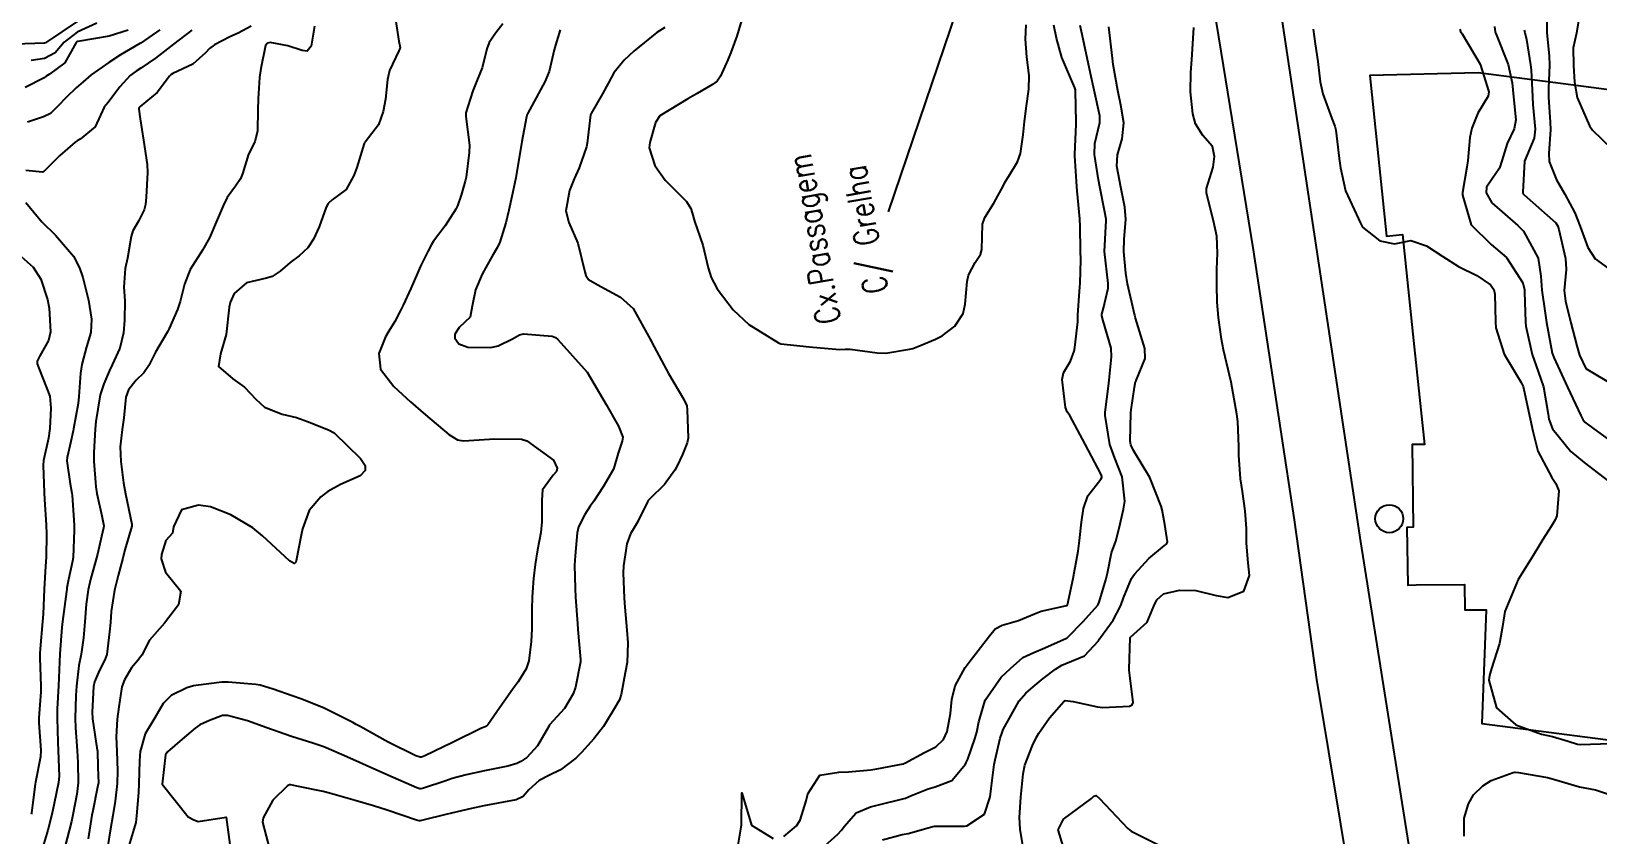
# Model space of a CAD drawing. Header units: metres. Extents: x 286371 to 293043, y 7462578 to 7466404.
# Drawn here: x 291645.5 to 291742.8, y 7463178.2 to 7463228.1 of the extents above; entities that cross this region are included whole.
import ezdxf

# ---------------------------------------------------------------- set-up
doc = ezdxf.new("R2010")
doc.units = ezdxf.units.M
doc.header["$MEASUREMENT"] = 0
doc.linetypes.add('CONTINUO', pattern=[0])
for name, color, linetype in [('Curvas de Nivel 1m', 11, 'Continuous'), ('Curvas de Nivel 5m', 15, 'Continuous'), ('Edificações', 30, 'Continuous'), ('Linha Férrea', 20, 'Continuous'), ('Postes', 20, 'Continuous'), ('TEXTO', 45, 'Continuous')]:
    doc.layers.add(name, color=color, linetype=linetype)
doc.styles.add('ROMANS', font='romans', dxfattribs={"height": 0.2})

msp = doc.modelspace()

# ---------------------------------------------------------------- linework, layer by layer
at = {"layer": 'Curvas de Nivel 1m', "flags": 128}
for points, elevation in [([(291648.384, 7463228.709), (291646.47, 7463227.423), (291646.411, 7463227.376), (291646.363, 7463227.353), (291644.534, 7463227.28)], 733), ([(291651.545, 7463228.168), (291650.37, 7463227.779), (291648.426, 7463227.454), (291648.365, 7463227.43), (291648.329, 7463227.395), (291647.625, 7463226.125), (291646.666, 7463225.419), (291646.46, 7463225.294), (291646.331, 7463225.194), (291645.158, 7463224.605)], 731), ([(291655.501, 7463228.154), (291654.364, 7463227.294), (291653.243, 7463226.414), (291652.341, 7463225.804), (291652.046, 7463225.621), (291651.674, 7463225.334), (291651.03, 7463224.634), (291650.3, 7463223.667), (291650.163, 7463223.5), (291650.064, 7463223.368), (291649.496, 7463222.16), (291648.573, 7463221.39), (291648.377, 7463221.278), (291648.261, 7463221.195), (291647.299, 7463220.363), (291646.363, 7463219.423), (291646.299, 7463219.358), (291646.233, 7463219.33), (291645.202, 7463219.44)], 729), ([(291649.607, 7463228.594), (291648.374, 7463228.044), (291647.574, 7463227.406), (291647.008, 7463226.761), (291646.349, 7463226.408), (291645.517, 7463226.266)], 732), ([(291659.189, 7463228.411), (291658.369, 7463227.969), (291657.868, 7463227.738), (291656.91, 7463227.256), (291656.593, 7463227.027), (291656.354, 7463226.754), (291655.569, 7463226.046), (291654.327, 7463225.465), (291654.216, 7463225.407), (291654.106, 7463225.298), (291653.343, 7463224.28), (291652.296, 7463223.42), (291652.246, 7463223.374), (291652.218, 7463223.326), (291652.209, 7463223.242), (291652.284, 7463222.646), (291652.507, 7463221.321), (291652.731, 7463219.815), (291652.743, 7463219.324), (291652.664, 7463217.779), (291652.632, 7463217.328), (291652.54, 7463216.989), (291652.188, 7463216.29), (291651.837, 7463215.682), (291651.743, 7463215.341), (291651.501, 7463213.997), (291651.361, 7463213.346), (291651.29, 7463212.184), (291651.341, 7463211.346), (291651.315, 7463210.127), (291651.25, 7463209.347), (291651.031, 7463208.389), (291650.559, 7463207.357), (291650.39, 7463207.018), (291650.036, 7463206.184), (291649.83, 7463205.564), (291649.788, 7463205.368), (291649.54, 7463203.832), (291649.491, 7463203.372), (291649.424, 7463201.921), (291649.413, 7463201.373), (291649.531, 7463199.779), (291649.599, 7463199.369), (291649.913, 7463197.976), (291650.034, 7463197.362), (291650.027, 7463197.238), (291649.894, 7463196.696), (291649.647, 7463195.599), (291649.589, 7463195.369), (291649.21, 7463194.018), (291649.064, 7463193.376), (291648.945, 7463192.492), (291648.857, 7463191.379), (291648.785, 7463190.389), (291648.626, 7463189.382), (291648.48, 7463188.674), (291648.337, 7463187.386), (291648.306, 7463186.816), (291648.252, 7463185.386), (291648.281, 7463184.81), (291648.38, 7463183.384), (291648.418, 7463182.638), (291648.437, 7463181.383), (291648.353, 7463180.674), (291648.11, 7463179.387), (291648.026, 7463178.981), (291647.626, 7463177.394)], 728), ([(291663.119, 7463228.417), (291662.903, 7463227.166), (291662.66, 7463226.859), (291662.35, 7463226.893), (291661.455, 7463227.188), (291660.357, 7463227.388), (291660.21, 7463227.353), (291660.069, 7463227.209), (291659.777, 7463225.768), (291659.7, 7463225.214), (291659.627, 7463223.892), (291659.597, 7463223.215), (291659.587, 7463221.903), (291659.412, 7463221.217), (291659.03, 7463220.445), (291658.656, 7463219.228), (291658.534, 7463218.925), (291658.223, 7463218.469), (291657.703, 7463217.751), (291657.456, 7463217.246), (291657.072, 7463216.37), (291656.603, 7463215.258), (291656.162, 7463214.492), (291655.393, 7463213.286), (291655.047, 7463212.374), (291654.783, 7463211.294), (291654.606, 7463210.798), (291654.089, 7463209.627), (291653.989, 7463209.403), (291653.938, 7463209.307), (291653.239, 7463208.145), (291652.83, 7463207.323), (291652.514, 7463206.861), (291652.04, 7463206.406), (291651.568, 7463205.804), (291651.414, 7463205.344), (291651.277, 7463204.074), (291651.178, 7463203.347), (291651.058, 7463202.268), (291651.085, 7463201.348), (291651.258, 7463200.031), (291651.38, 7463199.343), (291651.786, 7463197.456), (291651.783, 7463197.336), (291651.352, 7463195.873), (291651.214, 7463195.344), (291650.932, 7463194.274), (291650.692, 7463193.352), (291650.499, 7463192.029), (291650.442, 7463191.355), (291650.393, 7463190.765), (291650.225, 7463189.358), (291650.106, 7463189.022), (291649.759, 7463188.385), (291649.455, 7463187.664), (291649.404, 7463187.37), (291649.31, 7463185.781), (291649.325, 7463185.37), (291649.627, 7463183.423), (291649.635, 7463183.365), (291649.669, 7463182.364), (291649.698, 7463181.364), (291649.696, 7463181.321), (291649.65, 7463181.115), (291649.348, 7463179.649), (291649.296, 7463179.369), (291649.063, 7463177.912)], 727), ([(291668.106, 7463229.089), (291668.36, 7463227.485), (291668.436, 7463227.083), (291668.423, 7463227.013), (291668.351, 7463226.877), (291667.77, 7463225.656), (291667.645, 7463225.095), (291667.523, 7463223.879), (291667.387, 7463223.098), (291667.102, 7463222.282), (291666.265, 7463221.206), (291666.227, 7463221.153), (291666.207, 7463221.115), (291665.739, 7463219.624), (291665.556, 7463219.125), (291665.091, 7463218.261), (291664.211, 7463217.624), (291663.967, 7463217.389), (291663.843, 7463217.15), (291663.403, 7463215.939), (291663.064, 7463215.161), (291662.7, 7463214.633), (291662.159, 7463214.139), (291661.617, 7463213.717), (291660.992, 7463213.192), (291660.484, 7463212.854), (291660.137, 7463212.74), (291658.895, 7463212.46), (291658.122, 7463211.793), (291657.888, 7463211.239), (291657.819, 7463210.95), (291657.637, 7463209.251), (291657.283, 7463208.039), (291657.166, 7463207.258), (291658.043, 7463206.487), (291658.779, 7463205.973), (291659.471, 7463205.223), (291660.017, 7463204.721), (291661.113, 7463204.295), (291662.008, 7463204.08), (291662.681, 7463203.848), (291663.997, 7463203.328), (291664.333, 7463203.139), (291665.97, 7463201.541), (291666.271, 7463201.11), (291666.273, 7463200.794), (291665.954, 7463200.462), (291664.731, 7463199.924), (291663.939, 7463199.492), (291663.509, 7463199.161), (291662.788, 7463198.3), (291662.367, 7463197.177), (291662.291, 7463196.784), (291661.985, 7463195.183), (291661.955, 7463195.09), (291661.861, 7463195.005), (291661.562, 7463195.189), (291659.895, 7463196.739), (291659.293, 7463197.224), (291657.916, 7463198.042), (291656.659, 7463198.527), (291655.925, 7463198.639), (291654.864, 7463198.346), (291654.364, 7463197.298), (291654.296, 7463196.9), (291653.891, 7463196.435), (291653.609, 7463195.578), (291653.59, 7463195.309), (291653.862, 7463194.469), (291654.81, 7463193.29), (291654.677, 7463192.442), (291653.804, 7463191.304), (291652.871, 7463190.24), (291652.404, 7463189.325), (291652.129, 7463188.969), (291651.762, 7463188.535), (291651.312, 7463187.78), (291651.147, 7463187.343), (291650.961, 7463186.111), (291650.871, 7463185.347), (291650.803, 7463184.243), (291650.848, 7463183.347), (291650.891, 7463182.121), (291650.866, 7463181.346), (291650.749, 7463180.236), (291650.591, 7463179.35), (291650.442, 7463178.522), (291650.263, 7463177.354)], 726), ([(291678.373, 7463228.188), (291678.077, 7463227.22), (291677.997, 7463226.94), (291677.681, 7463225.597), (291677.43, 7463224.948), (291677.034, 7463224.233), (291676.336, 7463222.964), (291676.327, 7463222.93), (291676.291, 7463222.78), (291675.991, 7463221.245), (291675.943, 7463220.969), (291675.713, 7463219.501), (291675.619, 7463218.974), (291675.371, 7463217.823), (291675.185, 7463216.98), (291674.998, 7463216.176), (291674.624, 7463214.988), (291674.487, 7463214.672), (291674.161, 7463214.107), (291673.748, 7463213.403), (291673.535, 7463213.004), (291673.109, 7463212.03), (291672.902, 7463211.013), (291672.788, 7463210.33), (291672.094, 7463209.691), (291671.839, 7463209.277), (291671.825, 7463209.028), (291672.079, 7463208.672), (291672.642, 7463208.45), (291674.076, 7463208.431), (291674.523, 7463208.542), (291675.416, 7463208.974), (291675.84, 7463209.216), (291676.089, 7463209.285), (291677.876, 7463209.149), (291678.086, 7463209.054), (291678.237, 7463208.932), (291680.054, 7463206.904), (291681.236, 7463204.886), (291681.994, 7463203.539), (291682.258, 7463202.87), (291682.225, 7463202.626), (291681.969, 7463201.881), (291681.756, 7463201.078), (291681.678, 7463200.879), (291681.044, 7463199.782), (291680.46, 7463198.896), (291680.246, 7463198.573), (291679.911, 7463198.058), (291679.512, 7463197.298), (291679.425, 7463196.911), (291679.298, 7463195.488), (291679.266, 7463194.913), (291679.301, 7463193.453), (291679.328, 7463192.912), (291679.442, 7463191.278), (291679.476, 7463190.909), (291679.642, 7463189.04), (291679.635, 7463188.907), (291679.324, 7463187.337), (291679.183, 7463186.913), (291678.64, 7463186.011), (291677.715, 7463184.979), (291677.694, 7463184.955), (291677.682, 7463184.935), (291676.959, 7463183.682), (291676.312, 7463182.955), (291675.931, 7463182.71), (291675.678, 7463182.59), (291675.124, 7463182.424), (291673.671, 7463182.132), (291672.527, 7463181.877), (291671.663, 7463181.642), (291671.208, 7463181.494), (291669.89, 7463181.061), (291669.715, 7463181.002), (291669.653, 7463181.003), (291669.463, 7463181.067), (291667.666, 7463181.858), (291666.327, 7463182.462), (291665.678, 7463182.745), (291664.786, 7463183.138), (291663.691, 7463183.614), (291663.006, 7463183.853), (291661.7, 7463184.254), (291660.103, 7463184.814), (291659.71, 7463184.959), (291658.965, 7463185.226), (291657.719, 7463185.568), (291657.407, 7463185.561), (291656.597, 7463185.261), (291656, 7463184.98), (291655.707, 7463184.779), (291654.895, 7463184.088), (291653.981, 7463183.3), (291653.862, 7463183.121), (291653.654, 7463181.304), (291655.278, 7463179.28), (291655.621, 7463179.086), (291655.903, 7463178.987), (291657.624, 7463179.244), (291657.904, 7463177.24)], 724), ([(291684.88, 7463228.324), (291684.372, 7463228.007), (291682.953, 7463226.862), (291682.345, 7463226.286), (291681.703, 7463225.514), (291681.368, 7463224.889), (291681.002, 7463224.206), (291680.295, 7463222.973), (291680.269, 7463222.93), (291680.263, 7463222.905), (291680.047, 7463221.128), (291680.002, 7463220.908), (291679.551, 7463219.608), (291679.248, 7463218.919), (291678.956, 7463218.191), (291678.728, 7463216.927), (291678.916, 7463216.2), (291679.465, 7463214.915), (291679.913, 7463213.143), (291679.975, 7463212.907), (291680.14, 7463212.665), (291680.673, 7463212.359), (291682.125, 7463211.572), (291682.908, 7463210.863), (291683.967, 7463208.955), (291684.027, 7463208.845), (291684.073, 7463208.758), (291685.108, 7463206.828), (291686.021, 7463205.245), (291686.233, 7463204.811), (291686.264, 7463204.557), (291686.326, 7463202.809), (291686.267, 7463202.523), (291685.969, 7463201.797), (291685.651, 7463201.127), (291685.483, 7463200.822), (291684.849, 7463199.922), (291683.927, 7463199.018), (291683.845, 7463198.926), (291683.804, 7463198.846), (291683.179, 7463197.581), (291682.747, 7463196.862), (291682.514, 7463196.236), (291682.311, 7463194.868), (291682.287, 7463194.438), (291682.342, 7463192.867), (291682.382, 7463192.309), (291682.503, 7463190.864), (291682.565, 7463190.09), (291682.54, 7463188.863), (291682.417, 7463188.212), (291682.152, 7463186.868), (291682.062, 7463186.547), (291681.731, 7463185.973), (291681.311, 7463185.29), (291681.06, 7463184.884), (291680.471, 7463184.125), (291679.69, 7463183.269), (291679.513, 7463183.081), (291679.342, 7463182.91), (291678.4, 7463182.197), (291677.668, 7463181.839), (291677.068, 7463181.538), (291676.426, 7463180.953), (291676.072, 7463180.533), (291675.644, 7463180.323), (291674.847, 7463180.185), (291673.638, 7463179.944), (291672.87, 7463179.781), (291671.631, 7463179.491), (291671.265, 7463179.405), (291669.854, 7463179.061), (291669.676, 7463179.011), (291669.623, 7463179.013), (291669.451, 7463179.067), (291667.633, 7463179.678), (291666.786, 7463179.958), (291665.642, 7463180.292), (291664.053, 7463180.744), (291663.649, 7463180.85), (291662.015, 7463181.179), (291661.655, 7463181.262), (291661.575, 7463181.265), (291661.452, 7463181.187), (291660.531, 7463180.311), (291659.926, 7463179.21), (291659.894, 7463178.936), (291660.337, 7463177.203)], 723), ([(291689.632, 7463228.756), (291689.339, 7463227.791), (291688.976, 7463226.765), (291688.793, 7463226.323), (291688.332, 7463225.298), (291688.114, 7463224.991), (291687.833, 7463224.782), (291686.888, 7463224.224), (291686.31, 7463223.9), (291684.564, 7463222.839), (291684.288, 7463222.43), (291683.945, 7463221.173), (291683.905, 7463220.85), (291684.248, 7463219.744), (291684.883, 7463218.835), (291686.214, 7463217.51), (291686.486, 7463217.086), (291686.565, 7463216.809), (291686.719, 7463216.284), (291687.224, 7463214.799), (291687.563, 7463213.384), (291687.743, 7463212.79), (291688.13, 7463212.094), (291689.122, 7463210.769), (291690.091, 7463209.875), (291691.929, 7463208.727), (291692.073, 7463208.672), (291693.864, 7463208.481), (291694.071, 7463208.466), (291695.732, 7463208.324), (291696.069, 7463208.339), (291696.389, 7463208.33), (291698.066, 7463208.101), (291698.589, 7463208.094), (291700.07, 7463208.33), (291700.279, 7463208.383), (291700.783, 7463208.584), (291701.685, 7463208.965), (291702.083, 7463209.172), (291702.876, 7463209.769), (291703.389, 7463210.545), (291703.521, 7463211.135), (291703.635, 7463212.542), (291703.736, 7463212.944), (291704.152, 7463213.712), (291704.475, 7463214.214), (291704.561, 7463214.528), (291704.606, 7463216.11), (291704.744, 7463216.526), (291705.31, 7463217.416), (291705.893, 7463218.509), (291706.01, 7463218.726), (291706.233, 7463219.093), (291706.765, 7463219.978), (291706.964, 7463220.494), (291707.121, 7463221.648), (291707.207, 7463222.491), (291707.326, 7463223.467), (291707.482, 7463224.487), (291707.491, 7463225.333), (291707.344, 7463226.49), (291707.27, 7463227.591), (291707.301, 7463228.491)], 722), ([(291692.27, 7463178.049), (291693.048, 7463178.703), (291693.266, 7463179.055), (291693.646, 7463180.271), (291693.733, 7463180.612), (291693.754, 7463180.693), (291694.491, 7463181.858), (291695.672, 7463182.052), (291696.269, 7463182.059), (291697.667, 7463182.196), (291698.043, 7463182.254), (291699.673, 7463182.565), (291699.703, 7463182.574), (291699.77, 7463182.603), (291701.004, 7463183.268), (291701.69, 7463183.622), (291702.179, 7463184.085), (291702.4, 7463184.564), (291702.605, 7463185.683), (291702.696, 7463186.56), (291702.899, 7463187.415), (291703.52, 7463188.548), (291703.779, 7463188.892), (291705.034, 7463190.516), (291705.375, 7463190.946), (291705.814, 7463191.184), (291706.827, 7463191.481), (291707.825, 7463191.887), (291708.25, 7463192.046), (291709.833, 7463192.397), (291709.864, 7463192.414), (291709.88, 7463192.444), (291710.217, 7463194.081), (291710.296, 7463194.438), (291710.535, 7463195.784), (291710.616, 7463196.434), (291710.75, 7463197.593), (291710.861, 7463198.43), (291711.136, 7463199.226), (291711.952, 7463200.252), (291712.017, 7463200.35), (291712.013, 7463200.414), (291711.956, 7463200.544), (291710.975, 7463202.43), (291710.01, 7463204.202), (291709.861, 7463204.447), (291709.753, 7463204.713), (291709.54, 7463206.452), (291709.633, 7463206.868), (291710.061, 7463207.588), (291710.293, 7463208.219), (291710.339, 7463208.44), (291710.509, 7463210.028), (291710.518, 7463210.438), (291710.616, 7463211.948), (291710.667, 7463212.436), (291710.711, 7463213.881), (291710.688, 7463214.437), (291710.664, 7463215.96), (291710.65, 7463216.438), (291710.483, 7463218.178), (291710.46, 7463218.441), (291710.336, 7463220.36), (291710.335, 7463220.443), (291710.411, 7463222.314), (291710.414, 7463222.442), (291710.381, 7463224.386), (291710.37, 7463224.444), (291710.326, 7463224.581), (291709.525, 7463226.457), (291709.182, 7463227.653), (291709.035, 7463228.465)], 723), ([(291694.801, 7463177.471), (291695.607, 7463178.187), (291695.837, 7463178.434), (291696.008, 7463178.659), (291696.748, 7463179.527), (291697.633, 7463179.897), (291698.231, 7463180.03), (291699.641, 7463180.384), (291699.806, 7463180.438), (291700.184, 7463180.596), (291701.216, 7463181.016), (291701.652, 7463181.134), (291702.695, 7463181.523), (291703.533, 7463182.547), (291703.582, 7463182.639), (291703.679, 7463182.844), (291704.123, 7463184.113), (291704.244, 7463184.536), (291704.36, 7463185.177), (291704.761, 7463186.524), (291705.763, 7463187.943), (291706.051, 7463188.217), (291706.328, 7463188.496), (291707.092, 7463189.17), (291707.784, 7463189.492), (291708.477, 7463189.777), (291709.803, 7463190.377), (291709.846, 7463190.401), (291709.894, 7463190.443), (291710.838, 7463191.405), (291711.76, 7463192.416), (291711.788, 7463192.461), (291711.837, 7463192.609), (291712.264, 7463194.002), (291712.352, 7463194.407), (291712.612, 7463195.674), (291712.868, 7463196.4), (291713.089, 7463197.214), (291713.349, 7463198.393), (291713.429, 7463198.894), (291713.266, 7463200.395), (291712.812, 7463201.561), (291712.504, 7463202.407), (291712.212, 7463204.211), (291712.216, 7463204.411), (291712.414, 7463206.033), (291712.455, 7463206.408), (291712.609, 7463207.863), (291712.592, 7463208.407), (291712.099, 7463210.094), (291712.01, 7463210.416), (291712.01, 7463210.511), (291712.111, 7463210.891), (291712.408, 7463212.132), (291712.406, 7463212.41), (291712.164, 7463214.414), (291712.285, 7463216.321), (291712.285, 7463216.413), (291712.201, 7463216.852), (291711.873, 7463218.42), (291711.792, 7463218.86), (291711.55, 7463220.425), (291711.571, 7463221.118), (291711.889, 7463222.42), (291711.887, 7463222.826), (291711.532, 7463224.426), (291711.299, 7463225.466), (291711.103, 7463226.433), (291710.748, 7463228.069), (291710.668, 7463228.44)], 724), ([(291707.209, 7463176.871), (291706.933, 7463178.495), (291706.885, 7463179.235), (291706.97, 7463180.495), (291707.12, 7463181.939), (291707.233, 7463182.483), (291707.692, 7463183.695), (291707.956, 7463184.215), (291708.101, 7463184.468), (291708.763, 7463185.414), (291709.652, 7463186.446), (291709.693, 7463186.486), (291709.735, 7463186.501), (291710.235, 7463186.437), (291711.73, 7463186.116), (291712.076, 7463186.062), (291713.73, 7463186.145), (291713.89, 7463186.223), (291713.954, 7463186.381), (291713.757, 7463187.883), (291713.706, 7463188.385), (291713.707, 7463188.443), (291713.765, 7463190.385), (291713.772, 7463190.408), (291713.795, 7463190.435), (291714.824, 7463191.36), (291715.237, 7463192.363), (291715.427, 7463192.766), (291715.839, 7463193.124), (291716.83, 7463193.354), (291717.839, 7463193.328), (291719.111, 7463193.029), (291719.833, 7463192.908), (291720.825, 7463193.294), (291721.169, 7463194.275), (291721.088, 7463195.058), (291720.983, 7463196.278), (291721, 7463197.18), (291720.911, 7463198.28), (291720.738, 7463199.487), (291720.626, 7463200.284), (291720.523, 7463201.739), (291720.519, 7463202.286), (291720.448, 7463203.848), (291720.386, 7463204.289), (291720.044, 7463206.294), (291719.562, 7463208.302), (291719.441, 7463208.947), (291719.254, 7463210.307), (291719.165, 7463211.262), (291719.142, 7463212.309), (291719.154, 7463213.304), (291719.189, 7463214.309), (291719.14, 7463215.35), (291718.947, 7463216.313), (291718.515, 7463218.024), (291718.513, 7463218.32), (291718.912, 7463219.647), (291719.011, 7463220.313), (291718.874, 7463220.923), (291718.273, 7463221.616), (291717.826, 7463222.331), (291717.664, 7463222.963), (291717.508, 7463224.337), (291717.531, 7463225.53), (291717.602, 7463226.329), (291717.67, 7463227.634), (291717.718, 7463228.328)], 726), ([(291725.121, 7463228.213), (291725.256, 7463227.316), (291725.412, 7463226.208), (291725.574, 7463224.957), (291725.727, 7463224.203), (291726.291, 7463222.676), (291726.478, 7463222.192), (291726.527, 7463221.945), (291726.753, 7463220.187), (291726.829, 7463219.602), (291727.138, 7463218.181), (291727.939, 7463216.427), (291728.06, 7463216.166), (291728.19, 7463215.911), (291729.262, 7463215.064), (291730.175, 7463214.891), (291731.204, 7463215.094), (291732.174, 7463214.75), (291733.174, 7463214.089), (291734.155, 7463213.474), (291735.283, 7463212.921), (291736.138, 7463212.327), (291736.348, 7463212.041), (291736.408, 7463211.762), (291736.441, 7463210.039), (291736.479, 7463209.658), (291736.979, 7463208.031), (291738.048, 7463206.27), (291738.17, 7463206.013), (291738.22, 7463205.832), (291738.613, 7463204.005), (291738.766, 7463203.229), (291739.089, 7463201.998), (291739.95, 7463200.358), (291740.207, 7463199.981), (291740.384, 7463199.531), (291740.261, 7463197.979), (291740.163, 7463197.728), (291739.904, 7463197.318), (291739.388, 7463196.496), (291739.084, 7463195.996), (291738.63, 7463195.246), (291737.854, 7463194.014), (291737.038, 7463192.03), (291736.878, 7463191.101), (291736.702, 7463190.036), (291736.206, 7463188.481), (291736.076, 7463188.05), (291736.045, 7463187.765), (291736.51, 7463186.043), (291737.718, 7463184.982), (291739.303, 7463184.408), (291739.709, 7463184.333), (291739.991, 7463184.272), (291740.958, 7463183.969), (291741.535, 7463183.791), (291741.701, 7463183.768), (291743.606, 7463183.829)], 726), ([(291736.379, 7463228.392), (291736.435, 7463228.044), (291736.471, 7463227.945), (291737.235, 7463226.031), (291737.476, 7463224.878), (291737.575, 7463224.026), (291737.721, 7463222.595), (291737.613, 7463222.025), (291737.18, 7463221.121), (291736.845, 7463220.036), (291736.698, 7463219.587), (291736.237, 7463218.918), (291735.882, 7463218.397), (291735.868, 7463218.05), (291736.215, 7463217.437), (291737.845, 7463216.02), (291738.189, 7463215.662), (291739.107, 7463214), (291739.273, 7463212.872), (291739.336, 7463211.996), (291739.526, 7463210.58), (291739.613, 7463209.992), (291739.974, 7463208.088), (291740.001, 7463207.986), (291740.071, 7463207.812), (291740.916, 7463205.971), (291741.75, 7463204.216), (291741.879, 7463203.956), (291742.002, 7463203.803), (291742.567, 7463203.374), (291743.98, 7463202.35)], 724), ([(291738.239, 7463228.153), (291738.27, 7463228.016), (291738.367, 7463227.577), (291738.63, 7463226.01), (291738.657, 7463225.692), (291738.739, 7463224.008), (291738.777, 7463223.538), (291738.904, 7463222.005), (291738.842, 7463221.44), (291738.254, 7463220.014), (291738.145, 7463218.096), (291738.151, 7463218.016), (291738.223, 7463217.924), (291738.766, 7463217.456), (291740.197, 7463216.177), (291740.322, 7463215.983), (291740.39, 7463215.782), (291740.807, 7463213.975), (291740.844, 7463213.284), (291740.724, 7463211.976), (291740.79, 7463211.308), (291741.136, 7463209.969), (291741.505, 7463208.533), (291741.662, 7463207.961), (291742.052, 7463207.142), (291743.958, 7463206.002)], 723), ([(291739.629, 7463228.752), (291739.646, 7463227.995), (291739.786, 7463226.56), (291739.804, 7463225.993), (291739.751, 7463224.564), (291739.752, 7463223.993), (291739.845, 7463222.437), (291739.86, 7463221.991), (291739.765, 7463220.488), (291739.78, 7463219.992), (291740.237, 7463218.867), (291740.76, 7463217.976), (291741.371, 7463216.802), (291741.713, 7463215.962), (291742.175, 7463214.653), (291742.643, 7463213.947), (291744.148, 7463212.851)], 722), ([(291741.611, 7463228.74), (291741.477, 7463227.968), (291741.271, 7463227.06), (291741.284, 7463225.97), (291741.366, 7463224.932), (291741.513, 7463223.966), (291742.288, 7463222.21), (291742.469, 7463221.952), (291744.259, 7463220.234)], 721), ([(291645.192, 7463217.44), (291646.186, 7463216.242), (291647.04, 7463215.411), (291648.155, 7463214.113), (291648.525, 7463213.389), (291648.726, 7463212.795), (291649.088, 7463211.38), (291649.281, 7463210.192), (291649.221, 7463209.377), (291648.962, 7463208.49), (291648.664, 7463207.385), (291648.584, 7463206.849), (291648.496, 7463205.387), (291648.446, 7463204.959), (291648.155, 7463203.392), (291648.125, 7463203.259), (291647.982, 7463202.598), (291647.755, 7463201.61), (291647.74, 7463201.398), (291647.943, 7463199.972), (291648.045, 7463199.393), (291648.065, 7463199.259), (291648.194, 7463197.39), (291648.195, 7463197.095), (291648.134, 7463195.391), (291648.102, 7463195.16), (291647.853, 7463194.012), (291647.745, 7463193.497), (291647.731, 7463193.396), (291647.723, 7463193.277), (291647.473, 7463191.4), (291647.436, 7463191.027), (291647.313, 7463189.402), (291647.247, 7463187.909), (291647.232, 7463187.402), (291647.148, 7463185.977), (291647.131, 7463185.403), (291647.175, 7463183.919), (291647.206, 7463183.402), (291647.263, 7463181.797), (291647.224, 7463181.401), (291646.949, 7463180.09), (291646.813, 7463179.407), (291646.569, 7463178.451), (291646.248, 7463177.415)], 729), ([(291734.509, 7463178.071), (291734.509, 7463179.193), (291734.773, 7463180.068), (291735.087, 7463180.628), (291735.661, 7463181.205), (291736.181, 7463181.532), (291737.555, 7463182.026), (291737.649, 7463182.051), (291737.674, 7463182.051), (291737.871, 7463182.021), (291739.67, 7463181.706), (291740.045, 7463181.612), (291741.662, 7463181.129), (291742.661, 7463180.947), (291743.655, 7463180.622), (291744.336, 7463179.914), (291744.796, 7463179.075), (291745.478, 7463177.897)], 727), ([(291689.339, 7463177.008), (291689.624, 7463178.754), (291689.654, 7463180.754), (291690.259, 7463178.745), (291691.602, 7463177.917)], 723), ([(291709.599, 7463177.443), (291709.3, 7463178.459), (291709.624, 7463179.118), (291711.362, 7463180.419), (291711.511, 7463180.552), (291711.647, 7463180.589), (291711.868, 7463180.411), (291713.617, 7463178.551), (291713.829, 7463178.381), (291715.601, 7463177.478)], 727)]:
    msp.add_lwpolyline(points, dxfattribs=dict(at, elevation=elevation))
at = {"layer": 'Curvas de Nivel 5m', "flags": 128}
for points, elevation in [([(291653.507, 7463228.177), (291652.365, 7463227.372), (291652.332, 7463227.358), (291652.27, 7463227.326), (291651.075, 7463226.622), (291650.346, 7463226.151), (291649.25, 7463225.376), (291648.757, 7463224.957), (291648.322, 7463224.57), (291647.711, 7463224.006), (291647.167, 7463223.412), (291646.73, 7463222.984), (291646.294, 7463222.774), (291645.29, 7463222.438)], 730), ([(291674.805, 7463228.561), (291674.369, 7463227.987), (291673.96, 7463227.4), (291673.826, 7463227.002), (291673.523, 7463225.82), (291673.198, 7463225.011), (291672.945, 7463224.385), (291672.525, 7463223.021), (291672.52, 7463222.792), (291672.736, 7463221.017), (291672.727, 7463220.547), (291672.535, 7463219.02), (291672.483, 7463218.768), (291672.217, 7463217.902), (291671.993, 7463217.242), (291671.894, 7463217.029), (291671.226, 7463216.001), (291670.506, 7463215.049), (291670.377, 7463214.846), (291670.164, 7463214.408), (291669.709, 7463213.503), (291669.506, 7463213.064), (291669.093, 7463212.106), (291668.626, 7463211.077), (291668.456, 7463210.732), (291668.098, 7463210.046), (291667.734, 7463209.445), (291667.523, 7463209.093), (291667.111, 7463208.056), (291667.215, 7463207.097), (291668.038, 7463206.012), (291669.083, 7463205.069), (291670.012, 7463204.252), (291671.465, 7463203.032), (291671.988, 7463202.703), (291672.373, 7463202.632), (291673.98, 7463202.75), (291674.205, 7463202.767), (291675.981, 7463202.735), (291676.298, 7463202.641), (291677.962, 7463201.445), (291678.188, 7463200.931), (291678.145, 7463200.737), (291677.948, 7463200.498), (291677.277, 7463199.602), (291677.232, 7463198.945), (291677.244, 7463197.604), (291677.166, 7463196.945), (291676.972, 7463195.854), (291676.818, 7463194.95), (291676.716, 7463194.086), (291676.636, 7463192.952), (291676.619, 7463192.155), (291676.604, 7463190.952), (291676.577, 7463190.168), (291676.424, 7463188.955), (291676.252, 7463188.472), (291675.755, 7463187.662), (291675.464, 7463187.253), (291675.26, 7463186.972), (291674.637, 7463186.075), (291673.882, 7463184.992), (291673.796, 7463184.91), (291673.712, 7463184.868), (291673.482, 7463184.771), (291671.697, 7463183.89), (291671.123, 7463183.612), (291669.965, 7463183.06), (291669.769, 7463182.977), (291669.683, 7463182.971), (291669.407, 7463183.069), (291667.696, 7463183.913), (291665.956, 7463184.875), (291665.712, 7463185.008), (291665.498, 7463185.128), (291663.727, 7463186.015), (291662.328, 7463186.583), (291661.738, 7463186.789), (291660.549, 7463187.202), (291659.747, 7463187.443), (291659.473, 7463187.494), (291657.75, 7463187.639), (291657.364, 7463187.636), (291655.747, 7463187.44), (291655.61, 7463187.413), (291655.195, 7463187.283), (291654.227, 7463186.806), (291653.729, 7463186.316), (291653.359, 7463185.67), (291653.134, 7463185.313), (291652.603, 7463184.418), (291652.295, 7463183.325), (291652.249, 7463182.752), (291652.212, 7463181.326), (291652.187, 7463180.785), (291652.069, 7463179.328), (291652.02, 7463178.927), (291651.596, 7463177.461)], 725), ([(291698.384, 7463177.841), (291699.608, 7463178.176), (291699.972, 7463178.236), (291701.223, 7463178.58), (291701.522, 7463178.67), (291701.616, 7463178.685), (291703.476, 7463178.687), (291703.616, 7463178.703), (291704.724, 7463179.432), (291705.077, 7463180.523), (291705.133, 7463181.041), (291705.328, 7463182.52), (291705.383, 7463182.814), (291705.699, 7463184.154), (291705.808, 7463184.512), (291705.888, 7463184.692), (291706.866, 7463186.487), (291707.279, 7463186.946), (291707.747, 7463187.344), (291708.358, 7463187.862), (291709.121, 7463188.454), (291709.517, 7463188.7), (291709.771, 7463188.792), (291710.923, 7463189.286), (291711.791, 7463190.204), (291711.87, 7463190.336), (291711.922, 7463190.413), (291712.721, 7463191.496), (291713.179, 7463192.394), (291713.361, 7463192.872), (291713.859, 7463194.078), (291713.968, 7463194.277), (291714.049, 7463194.382), (291714.92, 7463195.327), (291715.891, 7463196.127), (291716.023, 7463196.221), (291716.085, 7463196.352), (291715.91, 7463197.44), (291715.753, 7463198.357), (291715.7, 7463198.585), (291714.987, 7463200.369), (291713.979, 7463202.036), (291713.806, 7463202.387), (291713.764, 7463202.611), (291713.816, 7463204.387), (291713.83, 7463204.574), (291714.038, 7463205.973), (291714.105, 7463206.322), (291714.131, 7463206.383), (291714.688, 7463207.751), (291714.679, 7463208.375), (291714.102, 7463210.269), (291714.071, 7463210.385), (291714.061, 7463210.429), (291713.602, 7463212.392), (291713.49, 7463213.048), (291713.373, 7463214.396), (291713.401, 7463215.171), (291713.504, 7463216.395), (291713.442, 7463217.16), (291713.193, 7463218.4), (291712.946, 7463219.701), (291712.97, 7463220.404), (291713.261, 7463221.408), (291713.366, 7463222.398), (291713.195, 7463223.507), (291713.005, 7463224.404), (291712.721, 7463226.034), (291712.67, 7463226.41), (291712.435, 7463228.362)], 725), ([(291734.23, 7463228.222), (291734.279, 7463228.076), (291734.372, 7463227.922), (291735.501, 7463226.057), (291736.043, 7463224.324), (291735.995, 7463224.049), (291735.359, 7463222.998), (291734.978, 7463222.064), (291734.86, 7463221.481), (291734.739, 7463220.067), (291734.662, 7463219.654), (291734.399, 7463218.072), (291734.393, 7463217.9), (291734.936, 7463216.063), (291736.176, 7463214.838), (291737.141, 7463214.03), (291738.141, 7463212.461), (291738.244, 7463212.013), (291738.255, 7463211.889), (291738.315, 7463210.011), (291738.341, 7463209.771), (291738.72, 7463208.005), (291739.108, 7463206.943), (291739.431, 7463205.994), (291739.713, 7463204.286), (291739.768, 7463203.988), (291739.995, 7463203.375), (291741.126, 7463201.967), (291741.964, 7463201.283), (291743.74, 7463199.928)], 725), ([(291644.164, 7463214.766), (291645.656, 7463213.432), (291646.133, 7463212.679), (291646.536, 7463211.418), (291646.635, 7463210.888), (291646.724, 7463209.415), (291646.612, 7463208.881), (291646.061, 7463207.913), (291645.899, 7463207.584), (291645.895, 7463207.427), (291646.048, 7463207.044), (291646.686, 7463205.415), (291646.753, 7463204.673), (291646.685, 7463203.414), (291646.598, 7463202.802), (291646.298, 7463201.419), (291646.276, 7463201.103), (291646.329, 7463199.419), (291646.348, 7463198.998), (291646.45, 7463197.416), (291646.473, 7463196.838), (291646.462, 7463195.416), (291646.426, 7463194.855), (291646.342, 7463193.417), (291646.261, 7463191.858), (291646.225, 7463191.418), (291646.09, 7463189.721), (291646.071, 7463189.42), (291646.066, 7463189.133), (291646.132, 7463187.419), (291646.124, 7463187.033), (291646.007, 7463185.42), (291646.009, 7463185.121), (291646.116, 7463183.418), (291646.101, 7463182.995), (291645.799, 7463181.422), (291645.774, 7463181.301), (291645.635, 7463180.168), (291645.55, 7463179.501), (291645.528, 7463179.426)], 730)]:
    msp.add_lwpolyline(points, dxfattribs=dict(at, elevation=elevation))
at = {"layer": 'Edificações'}
msp.add_lwpolyline([(291746.492, 7463224.062), (291741.124, 7463224.759), (291735.382, 7463225.504), (291728.64, 7463225.334), (291729.678, 7463215.36), (291730.68, 7463215.464), (291731.324, 7463209.277), (291732.038, 7463202.41), (291731.271, 7463202.4), (291731.339, 7463197.264), (291730.953, 7463197.259), (291731, 7463193.671), (291731.515, 7463193.678), (291734.527, 7463193.718), (291734.548, 7463192.125), (291735.868, 7463192.142), (291735.6, 7463185.073), (291746.806, 7463183.62)], dxfattribs=at)
at = {"layer": 'Linha Férrea'}
for points in [[(291635.617, 7463454.769), (291647.208, 7463440.777), (291650.44, 7463436.201), (291651.47, 7463434.87), (291662.125, 7463419.38), (291670.541, 7463405.539), (291673.967, 7463399.337), (291676.231, 7463395.096), (291679.146, 7463389.733), (291684.006, 7463379.958), (291689.737, 7463367.736), (291694.515, 7463355.694), (291701.883, 7463335.003), (291703.841, 7463329.504), (291706.763, 7463317.876), (291710.125, 7463303.821), (291713.579, 7463286.673), (291714.667, 7463281.624), (291717.21, 7463268.712), (291719.015, 7463257.541), (291723.122, 7463229.236), (291728.067, 7463196.361), (291732.267, 7463169.851)], [(291729.099, 7463165.211), (291725.358, 7463187.804), (291723.961, 7463197.718), (291721.429, 7463214.518), (291718.122, 7463234.896), (291715.901, 7463249.745), (291713.553, 7463264.446), (291712.442, 7463271.953), (291710.864, 7463280.532), (291708.935, 7463291.204), (291706.7, 7463301), (291704.927, 7463308.049), (291702.649, 7463317.233), (291701.042, 7463323.305), (291698.708, 7463330.657), (291693.195, 7463347.393), (291689.552, 7463357.528), (291684.27, 7463370.072), (291669.841, 7463398.872), (291660.226, 7463414.92), (291648.843, 7463431.945), (291631.904, 7463452.844)]]:
    msp.add_lwpolyline(points, dxfattribs=at)
at = {"layer": 'Postes'}
msp.add_circle((291729.855, 7463197.796), 0.866, dxfattribs=at)
at = {"layer": 'TEXTO', "linetype": 'CONTINUO'}
msp.add_polyline3d([(291705.287, 7463236.167, 0), (291698.736, 7463216.873, 0)], dxfattribs=at)

# ---------------------------------------------------------------- texts
at = {"layer": 'TEXTO', "style": 'ROMANS', "width": 0.8}
for s, p in [('Cx.Passagem', (291695.789, 7463210.034)), ('C/ Grelha', (291698.736, 7463211.919))]:
    msp.add_text(s, height=1.5, rotation=100.02795, dxfattribs=at).set_placement(p)

doc.saveas('drawing.dxf')
